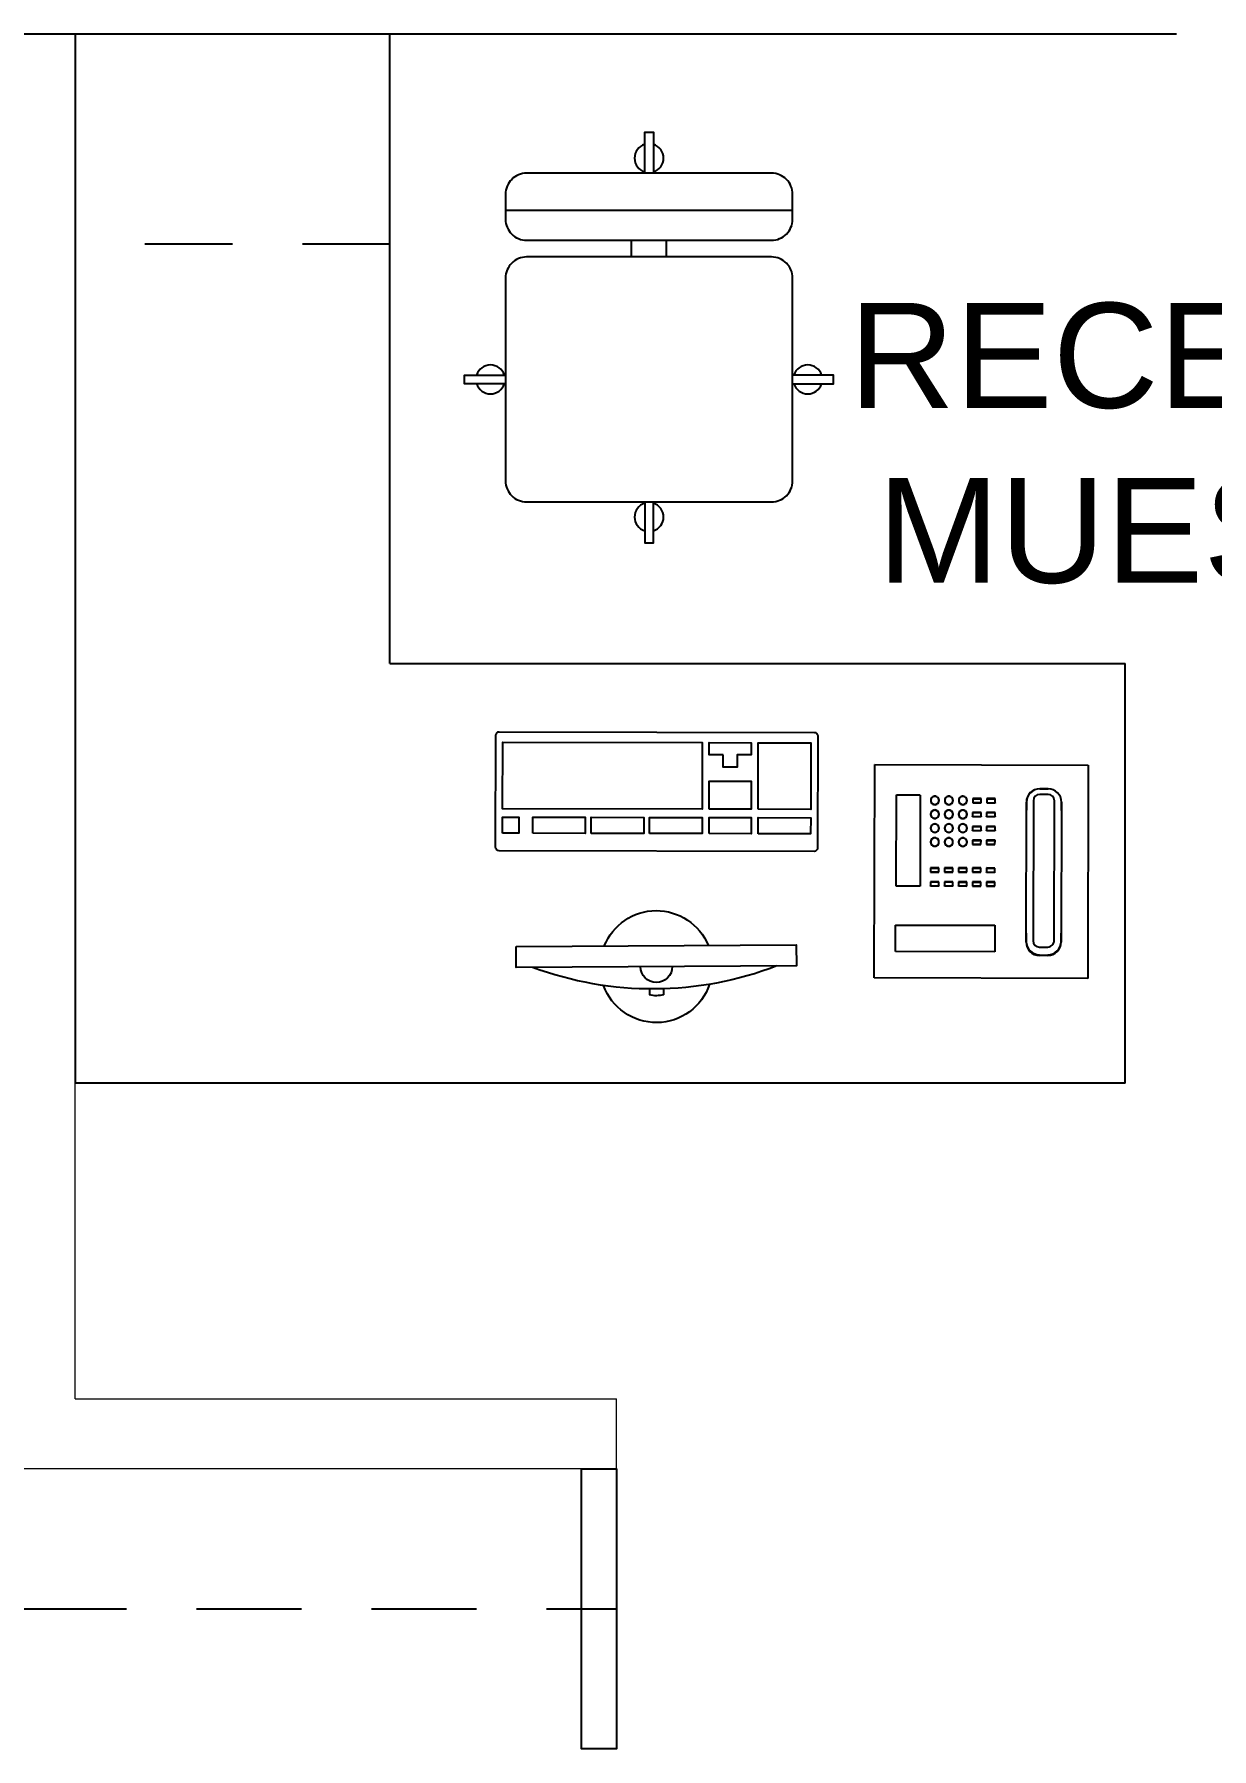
# Model space of a CAD drawing. Header units: metres. Extents: x -22 to 564, y 0 to 143.
# Drawn here: x 322.177 to 323.859, y 51.575 to 54.025 of the extents above; entities that cross this region are included whole.
import ezdxf

# ---------------------------------------------------------------- set-up
doc = ezdxf.new("R2010")
doc.units = ezdxf.units.M
doc.linetypes.add('XREF 3N NEURO-ONCOLOGIA$0$HIDDE150', pattern=[0.24, 0.15, -0.09])
doc.linetypes.add('XREF 3N NEURO-ONCOLOGIA$0$XR-00$0$HIDDEN2', pattern=[0.1875, 0.125, -0.0625])
for name, color, linetype in [('TEXTO', 7, 'Continuous'), ('XREF 3N NEURO-ONCOLOGIA$0$CANCELES', 1, 'Continuous'), ('XREF 3N NEURO-ONCOLOGIA$0$MOBILIARIO', 161, 'Continuous'), ('XREF 3N NEURO-ONCOLOGIA$0$MUROS BAJOS', 2, 'Continuous'), ('XREF 3N NEURO-ONCOLOGIA$0$PROYECCIÓN', 252, 'XREF 3N NEURO-ONCOLOGIA$0$HIDDE150')]:
    doc.layers.add(name, color=color, linetype=linetype)
doc.layers.add('XREF 3N NEURO-ONCOLOGIA$0$MUROS DE TABLAROCA', color=150, linetype='Continuous', lineweight=13)
doc.styles.add('100 SUBTITULOS 30', font='arial.ttf', dxfattribs={"height": 0.3})

# ---------------------------------------------------------------- blocks, each defined once
blk = doc.blocks.new('XREF 3N NEURO-ONCOLOGIA$0$XR-00$0$04 AQ 03$0$51144A1J')
at = {"layer": 'XREF 3N NEURO-ONCOLOGIA$0$MOBILIARIO'}
for p, q in [((-0.205, 0.5256), (0.205, 0.5256)), ((-0.025, 0.4585), (-0.025, 0.4824)), ((0.025, 0.4585), (0.025, 0.4824))]:
    blk.add_line(p, q, dxfattribs=at)
for points in [[(-0.0062, 0.5782), (-0.0062, 0.6367), (0.0062, 0.6367), (0.0062, 0.5782)], [(-0.205, 0.2773), (-0.2635, 0.2773), (-0.2635, 0.2897), (-0.205, 0.2897)], [(0.205, 0.2773), (0.2635, 0.2773), (0.2635, 0.2897), (0.205, 0.2897)], [(-0.0062, 0.1085), (-0.0062, 0.05), (0.0062, 0.05), (0.0062, 0.1085)]]:
    blk.add_lwpolyline(points, dxfattribs=at)
for points in [[(0.205, 0.5482, 0.414214), (0.175, 0.5782), (-0.175, 0.5782, 0.414214), (-0.205, 0.5482), (-0.205, 0.5124, 0.414214), (-0.175, 0.4824), (0.175, 0.4824, 0.414214), (0.205, 0.5124)], [(0.205, 0.4285, 0.414214), (0.175, 0.4585), (-0.175, 0.4585, 0.414214), (-0.205, 0.4285), (-0.205, 0.1385, 0.414214), (-0.175, 0.1085), (0.175, 0.1085, 0.414214), (0.205, 0.1385)]]:
    blk.add_lwpolyline(points, format="xyb", close=True, dxfattribs=at)
for centre, start, end in [((0, 0.5998), 107.3771, 252.6229), ((0, 0.5998), 287.378, 72.622), ((-0.2266, 0.2835), 17.378, 162.622), ((0.2266, 0.2835), 17.378, 162.622), ((-0.2266, 0.2835), 197.3771, 342.6229), ((0.2266, 0.2835), 197.3771, 342.6229), ((0, 0.0869), 107.3771, 252.6229), ((0, 0.0869), 287.378, 72.622)]:
    blk.add_arc(centre, 0.0207, start, end, dxfattribs=at)
blk = doc.blocks.new('XREF 3N NEURO-ONCOLOGIA$0$XR-00$0$A$C50554AEA')
at = {"layer": 'XREF 3N NEURO-ONCOLOGIA$0$MOBILIARIO'}
for p, q in [((0, 1.0592), (0, 1.5089)), ((0, 1.5089), (1.4989, 1.5089)), ((0.8993, 1.0592), (0, 1.0592))]:
    blk.add_line(p, q, dxfattribs=at)
at = {"layer": 'XREF 3N NEURO-ONCOLOGIA$0$MOBILIARIO', "linetype": 'XREF 3N NEURO-ONCOLOGIA$0$XR-00$0$HIDDEN2'}
blk.add_lwpolyline([(0.2998, 1.0592), (0.2998, 1.0592), (0.2998, 1.5089)], dxfattribs=at)
at = {"layer": 'XREF 3N NEURO-ONCOLOGIA$0$MOBILIARIO'}
for points in [[(1.4989, 0.0089), (1.4989, 1.5089)], [(0.8993, 1.0592), (0.8993, 0.0089)], [(1.4989, 0.0089), (0.8993, 0.0089)]]:
    blk.add_lwpolyline(points, dxfattribs=at)
blk = doc.blocks.new('XREF 3N NEURO-ONCOLOGIA$0$XR-00$0$Teléfono 1')
at = {"layer": 'XREF 3N NEURO-ONCOLOGIA$0$MOBILIARIO'}
for p, q in [((44.2202, 6.6923), (44.525, 6.6923)), ((44.2202, 6.3875), (44.2202, 6.6923)), ((44.525, 6.6923), (44.525, 6.3875)), ((44.258, 6.6623), (44.2958, 6.6623)), ((44.258, 6.5203), (44.258, 6.6623)), ((44.2955, 6.5203), (44.2955, 6.6623)), ((44.2958, 6.6623), (44.2958, 6.5203)), ((44.3516, 6.6612), (44.4817, 6.6612)), ((44.3516, 6.6273), (44.3516, 6.6612)), ((44.4814, 6.6273), (44.4814, 6.6612)), ((44.4817, 6.6612), (44.4817, 6.6273)), ((44.4817, 6.6273), (44.3516, 6.6273)), ((44.3516, 6.6003), (44.3516, 6.6123)), ((44.3516, 6.6123), (44.3518, 6.6123)), ((44.3518, 6.6003), (44.3516, 6.6003)), ((44.3516, 6.5803), (44.3516, 6.5923)), ((44.3516, 6.5923), (44.3518, 6.5923)), ((44.3578, 6.6123), (44.3518, 6.6123)), ((44.3518, 6.6123), (44.3518, 6.6003)), ((44.3518, 6.6003), (44.3578, 6.6003)), ((44.3578, 6.5923), (44.3518, 6.5923)), ((44.3518, 6.5923), (44.3518, 6.5803)), ((44.3575, 6.6123), (44.3575, 6.6003)), ((44.3575, 6.5923), (44.3575, 6.5803)), ((44.3578, 6.6003), (44.3578, 6.6123)), ((44.3578, 6.5803), (44.3578, 6.5923)), ((44.3714, 6.6003), (44.3714, 6.6123)), ((44.3714, 6.6123), (44.3717, 6.6123)), ((44.3717, 6.6003), (44.3714, 6.6003)), ((44.3714, 6.5803), (44.3714, 6.5923)), ((44.3714, 6.5923), (44.3717, 6.5923)), ((44.3776, 6.6123), (44.3717, 6.6123)), ((44.3717, 6.6123), (44.3717, 6.6003)), ((44.3717, 6.6003), (44.3776, 6.6003)), ((44.3776, 6.5923), (44.3717, 6.5923)), ((44.3717, 6.5923), (44.3717, 6.5803)), ((44.3773, 6.6123), (44.3773, 6.6003)), ((44.3773, 6.5923), (44.3773, 6.5803)), ((44.3776, 6.6003), (44.3776, 6.6123)), ((44.3776, 6.5803), (44.3776, 6.5923)), ((44.4147, 6.6123), (44.4144, 6.6123)), ((44.4144, 6.6003), (44.4147, 6.6003)), ((44.4147, 6.5923), (44.4144, 6.5923)), ((44.4345, 6.6123), (44.4343, 6.6123)), ((44.4343, 6.6003), (44.4345, 6.6003)), ((44.4345, 6.5923), (44.4343, 6.5923)), ((44.4544, 6.6123), (44.4541, 6.6123)), ((44.4541, 6.6003), (44.4544, 6.6003)), ((44.4544, 6.5923), (44.4541, 6.5923)), ((44.4742, 6.6123), (44.4739, 6.6123)), ((44.4739, 6.6003), (44.4742, 6.6003)), ((44.4742, 6.5923), (44.4739, 6.5923)), ((44.3518, 6.5803), (44.3516, 6.5803)), ((44.3516, 6.5603), (44.3516, 6.5723)), ((44.3516, 6.5723), (44.3518, 6.5723)), ((44.3518, 6.5803), (44.3578, 6.5803)), ((44.3578, 6.5723), (44.3518, 6.5723)), ((44.3518, 6.5723), (44.3518, 6.5603)), ((44.3575, 6.5723), (44.3575, 6.5603)), ((44.3578, 6.5603), (44.3578, 6.5723)), ((44.3717, 6.5803), (44.3714, 6.5803)), ((44.3714, 6.5603), (44.3714, 6.5723)), ((44.3714, 6.5723), (44.3717, 6.5723)), ((44.3717, 6.5803), (44.3776, 6.5803)), ((44.3776, 6.5723), (44.3717, 6.5723)), ((44.3717, 6.5723), (44.3717, 6.5603)), ((44.3773, 6.5723), (44.3773, 6.5603)), ((44.3776, 6.5603), (44.3776, 6.5723)), ((44.4144, 6.5803), (44.4147, 6.5803)), ((44.4147, 6.5723), (44.4144, 6.5723)), ((44.4343, 6.5803), (44.4345, 6.5803)), ((44.4345, 6.5723), (44.4343, 6.5723)), ((44.4541, 6.5803), (44.4544, 6.5803)), ((44.4544, 6.5723), (44.4541, 6.5723)), ((44.4739, 6.5803), (44.4742, 6.5803)), ((44.4742, 6.5723), (44.4739, 6.5723)), ((44.3518, 6.5603), (44.3516, 6.5603)), ((44.3516, 6.5403), (44.3516, 6.5523)), ((44.3516, 6.5523), (44.3518, 6.5523)), ((44.3518, 6.5603), (44.3578, 6.5603)), ((44.3578, 6.5523), (44.3518, 6.5523)), ((44.3518, 6.5523), (44.3518, 6.5403)), ((44.3575, 6.5523), (44.3575, 6.5403)), ((44.3578, 6.5403), (44.3578, 6.5523)), ((44.3717, 6.5603), (44.3714, 6.5603)), ((44.3714, 6.5403), (44.3714, 6.5523)), ((44.3714, 6.5523), (44.3717, 6.5523)), ((44.3717, 6.5603), (44.3776, 6.5603)), ((44.3776, 6.5523), (44.3717, 6.5523)), ((44.3717, 6.5523), (44.3717, 6.5403)), ((44.3773, 6.5523), (44.3773, 6.5403)), ((44.3776, 6.5403), (44.3776, 6.5523)), ((44.4111, 6.5403), (44.4111, 6.5523)), ((44.4111, 6.5523), (44.4113, 6.5523)), ((44.4173, 6.5523), (44.4113, 6.5523)), ((44.4113, 6.5523), (44.4113, 6.5403)), ((44.4144, 6.5603), (44.4147, 6.5603)), ((44.417, 6.5523), (44.417, 6.5403)), ((44.4173, 6.5403), (44.4173, 6.5523)), ((44.4309, 6.5403), (44.4309, 6.5523)), ((44.4309, 6.5523), (44.4311, 6.5523)), ((44.4371, 6.5523), (44.4311, 6.5523)), ((44.4311, 6.5523), (44.4311, 6.5403)), ((44.4343, 6.5603), (44.4345, 6.5603)), ((44.4368, 6.5523), (44.4368, 6.5403)), ((44.4371, 6.5403), (44.4371, 6.5523)), ((44.4507, 6.5403), (44.4507, 6.5523)), ((44.4507, 6.5523), (44.451, 6.5523)), ((44.4569, 6.5523), (44.451, 6.5523)), ((44.451, 6.5523), (44.451, 6.5403)), ((44.4541, 6.5603), (44.4544, 6.5603)), ((44.4567, 6.5523), (44.4567, 6.5403)), ((44.4569, 6.5403), (44.4569, 6.5523)), ((44.4705, 6.5403), (44.4705, 6.5523)), ((44.4705, 6.5523), (44.4708, 6.5523)), ((44.4768, 6.5523), (44.4708, 6.5523)), ((44.4708, 6.5523), (44.4708, 6.5403)), ((44.4739, 6.5603), (44.4742, 6.5603)), ((44.4765, 6.5523), (44.4765, 6.5403)), ((44.4768, 6.5403), (44.4768, 6.5523)), ((44.2958, 6.5203), (44.258, 6.5203)), ((44.3518, 6.5403), (44.3516, 6.5403)), ((44.3516, 6.5203), (44.3516, 6.5323)), ((44.3516, 6.5323), (44.3518, 6.5323)), ((44.3518, 6.5203), (44.3516, 6.5203)), ((44.3518, 6.5403), (44.3578, 6.5403)), ((44.3578, 6.5323), (44.3518, 6.5323)), ((44.3518, 6.5323), (44.3518, 6.5203)), ((44.3518, 6.5203), (44.3578, 6.5203)), ((44.3575, 6.5323), (44.3575, 6.5203)), ((44.3578, 6.5203), (44.3578, 6.5323)), ((44.3717, 6.5403), (44.3714, 6.5403)), ((44.3714, 6.5203), (44.3714, 6.5323)), ((44.3714, 6.5323), (44.3717, 6.5323)), ((44.3717, 6.5203), (44.3714, 6.5203)), ((44.3717, 6.5403), (44.3776, 6.5403)), ((44.3776, 6.5323), (44.3717, 6.5323)), ((44.3717, 6.5323), (44.3717, 6.5203)), ((44.3717, 6.5203), (44.3776, 6.5203)), ((44.3773, 6.5323), (44.3773, 6.5203)), ((44.3776, 6.5203), (44.3776, 6.5323)), ((44.4113, 6.5403), (44.4111, 6.5403)), ((44.4111, 6.5203), (44.4111, 6.5323)), ((44.4111, 6.5323), (44.4113, 6.5323)), ((44.4113, 6.5203), (44.4111, 6.5203)), ((44.4113, 6.5403), (44.4173, 6.5403)), ((44.4173, 6.5323), (44.4113, 6.5323)), ((44.4113, 6.5323), (44.4113, 6.5203)), ((44.4113, 6.5203), (44.4173, 6.5203)), ((44.417, 6.5323), (44.417, 6.5203)), ((44.4173, 6.5203), (44.4173, 6.5323)), ((44.4311, 6.5403), (44.4309, 6.5403)), ((44.4309, 6.5203), (44.4309, 6.5323)), ((44.4309, 6.5323), (44.4311, 6.5323)), ((44.4311, 6.5203), (44.4309, 6.5203)), ((44.4311, 6.5403), (44.4371, 6.5403)), ((44.4371, 6.5323), (44.4311, 6.5323)), ((44.4311, 6.5323), (44.4311, 6.5203)), ((44.4311, 6.5203), (44.4371, 6.5203)), ((44.4368, 6.5323), (44.4368, 6.5203)), ((44.4371, 6.5203), (44.4371, 6.5323)), ((44.451, 6.5403), (44.4507, 6.5403)), ((44.4507, 6.5203), (44.4507, 6.5323)), ((44.4507, 6.5323), (44.451, 6.5323)), ((44.451, 6.5203), (44.4507, 6.5203)), ((44.451, 6.5403), (44.4569, 6.5403)), ((44.4569, 6.5323), (44.451, 6.5323)), ((44.451, 6.5323), (44.451, 6.5203)), ((44.451, 6.5203), (44.4569, 6.5203)), ((44.4567, 6.5323), (44.4567, 6.5203)), ((44.4569, 6.5203), (44.4569, 6.5323)), ((44.4708, 6.5403), (44.4705, 6.5403)), ((44.4705, 6.5203), (44.4705, 6.5323)), ((44.4705, 6.5323), (44.4708, 6.5323)), ((44.4708, 6.5203), (44.4705, 6.5203)), ((44.4708, 6.5403), (44.4768, 6.5403)), ((44.4768, 6.5323), (44.4708, 6.5323)), ((44.4708, 6.5323), (44.4708, 6.5203)), ((44.4708, 6.5203), (44.4768, 6.5203)), ((44.4765, 6.5323), (44.4765, 6.5203)), ((44.4768, 6.5203), (44.4768, 6.5323)), ((44.2718, 6.4756), (44.472, 6.4756)), ((44.2845, 6.4756), (44.2727, 6.4756)), ((44.472, 6.4756), (44.4602, 6.4756)), ((44.2529, 6.4446), (44.2529, 6.4565)), ((44.2648, 6.4565), (44.2648, 6.4446)), ((44.4739, 6.4656), (44.2738, 6.4656)), ((44.4829, 6.4446), (44.4829, 6.4565)), ((44.4909, 6.4446), (44.4909, 6.4565)), ((44.4909, 6.4565), (44.4909, 6.4446)), ((44.472, 6.4256), (44.2718, 6.4256)), ((44.2727, 6.4256), (44.2845, 6.4256)), ((44.2738, 6.4356), (44.4739, 6.4356)), ((44.4602, 6.4256), (44.472, 6.4256)), ((44.525, 6.3875), (44.2202, 6.3875))]:
    blk.add_line(p, q, dxfattribs=at)
for centre, major_axis, start_param, end_param in [((44.4144, 6.6063), (0, 0.006), 4.712389, 7.853982), ((44.4144, 6.6063), (0, 0.006), 1.570796, 4.712389), ((44.4144, 6.5863), (0, 0.006), 4.712389, 7.853982), ((44.4147, 6.6063), (0, 0.006), 4.712389, 7.853982), ((44.4147, 6.6063), (0, 0.006), 1.570796, 4.712389), ((44.4147, 6.5863), (0, 0.006), 4.712389, 7.853982), ((44.4343, 6.6063), (0, 0.006), 4.712389, 7.853982), ((44.4343, 6.6063), (0, 0.006), 1.570796, 4.712389), ((44.4343, 6.5863), (0, 0.006), 4.712389, 7.853982), ((44.4345, 6.6063), (0, 0.006), 4.712389, 7.853982), ((44.4345, 6.6063), (0, 0.006), 1.570796, 4.712389), ((44.4345, 6.5863), (0, 0.006), 4.712389, 7.853982), ((44.4541, 6.6063), (0, 0.006), 4.712389, 7.853982), ((44.4541, 6.6063), (0, 0.006), 1.570796, 4.712389), ((44.4541, 6.5863), (0, 0.006), 4.712389, 7.853982), ((44.4544, 6.6063), (0, 0.006), 4.712389, 7.853982), ((44.4544, 6.6063), (0, 0.006), 1.570796, 4.712389), ((44.4544, 6.5863), (0, 0.006), 4.712389, 7.853982), ((44.4739, 6.6063), (0, 0.006), 4.712389, 7.853982), ((44.4739, 6.6063), (0, 0.006), 1.570796, 4.712389), ((44.4739, 6.5863), (0, 0.006), 4.712389, 7.853982), ((44.4742, 6.6063), (0, 0.006), 4.712389, 7.853982), ((44.4742, 6.6063), (0, 0.006), 1.570796, 4.712389), ((44.4742, 6.5863), (0, 0.006), 4.712389, 7.853982), ((44.4144, 6.5863), (0, 0.006), 1.570796, 4.712389), ((44.4144, 6.5663), (0, 0.006), 4.712389, 7.853982), ((44.4144, 6.5663), (0, 0.006), 1.570796, 4.712389), ((44.4147, 6.5863), (0, 0.006), 1.570796, 4.712389), ((44.4147, 6.5663), (0, 0.006), 4.712389, 7.853982), ((44.4147, 6.5663), (0, 0.006), 1.570796, 4.712389), ((44.4343, 6.5863), (0, 0.006), 1.570796, 4.712389), ((44.4343, 6.5663), (0, 0.006), 4.712389, 7.853982), ((44.4343, 6.5663), (0, 0.006), 1.570796, 4.712389), ((44.4345, 6.5863), (0, 0.006), 1.570796, 4.712389), ((44.4345, 6.5663), (0, 0.006), 4.712389, 7.853982), ((44.4345, 6.5663), (0, 0.006), 1.570796, 4.712389), ((44.4541, 6.5863), (0, 0.006), 1.570796, 4.712389), ((44.4541, 6.5663), (0, 0.006), 4.712389, 7.853982), ((44.4541, 6.5663), (0, 0.006), 1.570796, 4.712389), ((44.4544, 6.5863), (0, 0.006), 1.570796, 4.712389), ((44.4544, 6.5663), (0, 0.006), 4.712389, 7.853982), ((44.4544, 6.5663), (0, 0.006), 1.570796, 4.712389), ((44.4739, 6.5863), (0, 0.006), 1.570796, 4.712389), ((44.4739, 6.5663), (0, 0.006), 4.712389, 7.853982), ((44.4739, 6.5663), (0, 0.006), 1.570796, 4.712389), ((44.4742, 6.5863), (0, 0.006), 1.570796, 4.712389), ((44.4742, 6.5663), (0, 0.006), 4.712389, 7.853982), ((44.4742, 6.5663), (0, 0.006), 1.570796, 4.712389), ((44.2718, 6.4565), (0, 0.0191), 0, 1.570796), ((44.2727, 6.4565), (0, 0.019), 0, 1.570796), ((44.472, 6.4565), (0, 0.019), 4.712389, 6.283185), ((44.472, 6.4565), (0, 0.0191), 4.712389, 6.283185), ((44.2718, 6.4446), (0, 0.019), 1.570796, 3.141593), ((44.2727, 6.4446), (0, 0.0191), 1.570796, 3.141593), ((44.2738, 6.4565), (0, 0.00903), 0, 1.570796), ((44.2738, 6.4446), (0, 0.00903), 1.570796, 3.141593), ((44.472, 6.4446), (0, 0.019), 3.141593, 4.712389), ((44.472, 6.4446), (0, 0.019), 3.141593, 4.712389), ((44.4739, 6.4565), (0, 0.00903), 4.712389, 6.283185), ((44.4739, 6.4446), (0, 0.00903), 3.141593, 4.712389)]:
    blk.add_ellipse(centre, major_axis=major_axis, ratio=0.991499, start_param=start_param, end_param=end_param, dxfattribs=at)
blk = doc.blocks.new('XREF 3N NEURO-ONCOLOGIA$0$XR-00$0$04 AQ 03$0$Estación de trabajo 2')
at = {"layer": 'XREF 3N NEURO-ONCOLOGIA$0$MOBILIARIO'}
for p, q in [((-0.0317, 0.0102), (-0.0403, 0.0103)), ((-0.0319, -0.0098), (-0.0405, -0.0097))]:
    blk.add_line(p, q, dxfattribs=at)
blk.add_lwpolyline([(0.3302, -0.23, 0.414214), (0.3352, -0.225), (0.3352, 0.225, 0.414214), (0.3302, 0.23), (0.1702, 0.23, 0.414214), (0.1652, 0.225), (0.1652, -0.225, 0.414214), (0.1702, -0.23)], format="xyb", close=True, dxfattribs=at)
for points in [[(0.0285, -0.2002), (0.0315, 0.1998), (0.0015, 0.2), (-0.0015, -0.2)], [(0.1902, 0.145), (0.2132, 0.145), (0.2132, 0.22), (0.1902, 0.22)], [(0.2252, 0.145), (0.3202, 0.145), (0.3202, 0.22), (0.2252, 0.22)], [(0.1902, 0.075), (0.2132, 0.075), (0.2132, 0.135), (0.1902, 0.135)], [(0.2252, 0.075), (0.2652, 0.075), (0.2652, 0.135), (0.2252, 0.135)], [(0.3027, 0.095), (0.3027, 0.075), (0.3202, 0.075), (0.3202, 0.135), (0.3027, 0.135), (0.3027, 0.115), (0.2852, 0.115), (0.2852, 0.095)], [(0.1902, -0.01), (0.2132, -0.01), (0.2132, 0.065), (0.1902, 0.065)], [(0.3202, -0.22), (0.3202, -0.22), (0.3202, -0.22), (0.3202, -0.22), (0.3202, -0.22), (0.3202, 0.065), (0.3202, 0.065), (0.3202, 0.065), (0.3202, 0.065), (0.3202, 0.065), (0.2252, 0.065), (0.2252, -0.22)], [(0.1902, -0.0935), (0.2132, -0.0935), (0.2132, -0.0185), (0.1902, -0.0185)], [(0.1902, -0.177), (0.2132, -0.177), (0.2132, -0.102), (0.1902, -0.102)], [(0.1902, -0.22), (0.2132, -0.22), (0.2132, -0.197), (0.1902, -0.197)]]:
    blk.add_lwpolyline(points, close=True, dxfattribs=at)
for centre, radius, start, end in [((0.4605, -0.006), 0.4925, 158.8235, 200.2936), ((0, 0), 0.08, 108.2488, 250.2468), ((0, 0), 0.08, 291.5829, 67.5343), ((0, 0), 0.0416, 165.6559, 193.4613), ((0, 0), 0.0227, 89.5586, 269.5586)]:
    blk.add_arc(centre, radius, start, end, dxfattribs=at)
blk = doc.blocks.new('XREF 3N NEURO-ONCOLOGIA')
at = {"layer": 'XREF 3N NEURO-ONCOLOGIA$0$CANCELES'}
blk.add_lwpolyline([(19.7079, 14.2701), (19.7079, 14.2201), (19.308, 14.2201), (19.308, 14.2701)], close=True, dxfattribs=at)
at = {"layer": 'XREF 3N NEURO-ONCOLOGIA$0$MUROS BAJOS'}
blk.add_line((21.758, 13.4201), (21.758, 15.8201), dxfattribs=at)
at = {"layer": 'XREF 3N NEURO-ONCOLOGIA$0$MUROS DE TABLAROCA'}
for p, q in [((19.7079, 14.2201), (19.7079, 17.1201)), ((19.808, 14.9935), (19.808, 14.2201)), ((19.808, 14.9935), (21.758, 14.9935)), ((21.758, 14.3201), (21.758, 14.2201)), ((19.7079, 14.2201), (19.808, 14.2201))]:
    blk.add_line(p, q, dxfattribs=at)
at = {"layer": 'XREF 3N NEURO-ONCOLOGIA$0$PROYECCIÓN', "elevation": 0}
blk.add_lwpolyline([(21.508, 17.3201), (19.5079, 17.3201), (19.5079, 14.2201)], dxfattribs=at)
at = {"layer": 'XREF 3N NEURO-ONCOLOGIA$0$MOBILIARIO', "xscale": -1.000021560058902, "yscale": 1.000021560058902, "zscale": 1.000021560058902}
blk.add_blockref('XREF 3N NEURO-ONCOLOGIA$0$XR-00$0$A$C50554AEA', (21.758, 13.4846), dxfattribs=at)
at = {"layer": 'XREF 3N NEURO-ONCOLOGIA$0$MOBILIARIO'}
for name, p, xscale, yscale, zscale, rotation in [('XREF 3N NEURO-ONCOLOGIA$0$XR-00$0$04 AQ 03$0$51144A1J', (20.9812, 14.1737), 1.000021560058902, 1.000021560058902, 1.000021560058902, 270), ('XREF 3N NEURO-ONCOLOGIA$0$XR-00$0$04 AQ 03$0$Estación de trabajo 2', (20.4256, 14.1633), -1.000021560058906, 1.000021560058906, 1.000021560058906, 179.8837158089612), ('XREF 3N NEURO-ONCOLOGIA$0$XR-00$0$Teléfono 1', (-23.8248, 7.2466, 0), 1.000021560058902, 1.000021560058902, 1.000021560058902, 359.8871804079257)]:
    blk.add_blockref(name, p, dxfattribs=dict(at, xscale=xscale, yscale=yscale, zscale=zscale, rotation=rotation))

msp = doc.modelspace()

# ---------------------------------------------------------------- block references
at = {"rotation": 90}
msp.add_blockref('XREF 3N NEURO-ONCOLOGIA', (337.2286, 32.2671), dxfattribs=at)

# ---------------------------------------------------------------- next in the draw order: texts
at = {"layer": 'TEXTO', "insert": (323.9632, 53.6412), "char_height": 0.15, "width": 1.705839, "attachment_point": 2, "style": '100 SUBTITULOS 30'}
msp.add_mtext('RECEPCIÓN\\PMUESTRAS', dxfattribs=at)

doc.saveas('drawing.dxf')
